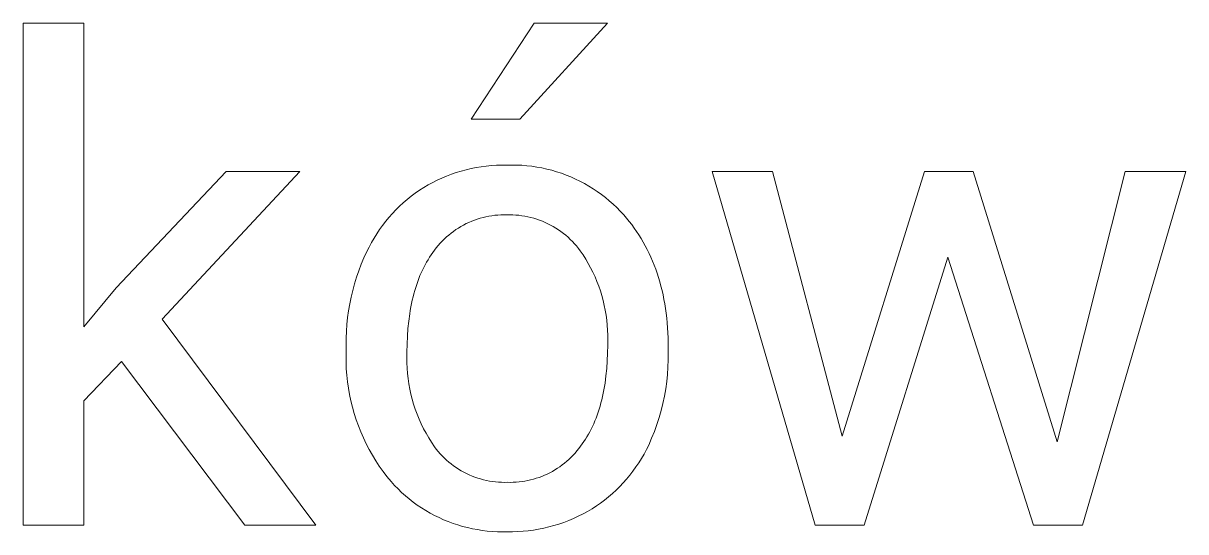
# Model space of a CAD drawing. Header units: millimetres. Extents: x 3269 to 7089, y 1744 to 4413.
# Drawn here: x 6457.4 to 6545.8, y 2045.2 to 2083.8 of the extents above; entities that cross this region are included whole.
import ezdxf

# ---------------------------------------------------------------- set-up
doc = ezdxf.new("R2010")
doc.units = ezdxf.units.MM
doc.header["$MEASUREMENT"] = 0
doc.layers.add('Domyślny', color=7, linetype='Continuous', true_color=0x000000)

msp = doc.modelspace()

# ---------------------------------------------------------------- linework, layer by layer
at = {"layer": 'Domyślny', "color": 18, "lineweight": 15, "true_color": 0x000000}
for p, q in [((6457.444, 2045.653), (6457.444, 2083.814)), ((6457.444, 2083.814), (6462.037, 2083.814)), ((6462.037, 2083.814), (6462.037, 2060.739)), ((6491.483, 2076.532), (6496.279, 2083.821)), ((6501.838, 2083.821), (6495.185, 2076.519)), ((6496.279, 2083.821), (6501.838, 2083.821)), ((6495.185, 2076.519), (6491.483, 2076.532)), ((6491.485, 2072.766), (6491.867, 2072.843)), ((6491.867, 2072.843), (6492.251, 2072.907)), ((6492.251, 2072.907), (6492.637, 2072.958)), ((6492.637, 2072.958), (6493.025, 2072.996)), ((6493.025, 2072.996), (6493.414, 2073.021)), ((6493.414, 2073.021), (6493.803, 2073.034)), ((6493.803, 2073.034), (6494.193, 2073.034)), ((6494.193, 2073.034), (6494.577, 2073.041)), ((6494.577, 2073.041), (6494.961, 2073.036)), ((6494.961, 2073.036), (6495.344, 2073.017)), ((6495.344, 2073.017), (6495.727, 2072.986)), ((6495.727, 2072.986), (6496.108, 2072.942)), ((6496.108, 2072.942), (6496.488, 2072.885)), ((6496.488, 2072.885), (6496.865, 2072.815)), ((6496.865, 2072.815), (6497.24, 2072.732)), ((6464.504, 2063.691), (6472.874, 2072.544)), ((6478.459, 2072.544), (6468.002, 2061.312)), ((6472.874, 2072.544), (6478.459, 2072.544)), ((6488.911, 2071.885), (6489.265, 2072.047)), ((6489.265, 2072.047), (6489.625, 2072.197)), ((6489.625, 2072.197), (6489.989, 2072.335)), ((6489.989, 2072.335), (6490.357, 2072.462)), ((6490.357, 2072.462), (6490.73, 2072.575)), ((6490.73, 2072.575), (6491.106, 2072.677)), ((6491.106, 2072.677), (6491.485, 2072.766)), ((6497.24, 2072.732), (6497.612, 2072.637)), ((6497.612, 2072.637), (6497.981, 2072.529)), ((6497.981, 2072.529), (6498.346, 2072.409)), ((6498.346, 2072.409), (6498.706, 2072.276)), ((6498.706, 2072.276), (6499.062, 2072.131)), ((6499.062, 2072.131), (6499.412, 2071.975)), ((6499.412, 2071.975), (6499.758, 2071.807)), ((6517.624, 2045.659), (6509.813, 2072.538)), ((6509.813, 2072.538), (6514.393, 2072.538)), ((6514.393, 2072.538), (6519.684, 2052.414)), ((6519.684, 2052.414), (6525.943, 2072.538)), ((6525.943, 2072.538), (6529.645, 2072.538)), ((6529.645, 2072.538), (6536.03, 2051.994)), ((6536.03, 2051.994), (6541.195, 2072.538)), ((6545.8, 2072.538), (6537.964, 2045.659)), ((6541.195, 2072.538), (6545.8, 2072.538)), ((6487.238, 2070.897), (6487.557, 2071.118)), ((6487.557, 2071.118), (6487.883, 2071.329)), ((6487.883, 2071.329), (6488.22, 2071.526)), ((6488.22, 2071.526), (6488.562, 2071.711)), ((6488.562, 2071.711), (6488.911, 2071.885)), ((6499.758, 2071.807), (6500.097, 2071.627)), ((6500.097, 2071.627), (6500.43, 2071.435)), ((6500.43, 2071.435), (6500.756, 2071.233)), ((6500.756, 2071.233), (6501.075, 2071.02)), ((6486.042, 2069.905), (6486.328, 2070.168)), ((6486.328, 2070.168), (6486.623, 2070.421)), ((6486.623, 2070.421), (6486.926, 2070.664)), ((6486.926, 2070.664), (6487.238, 2070.897)), ((6501.075, 2071.02), (6501.387, 2070.796)), ((6501.387, 2070.796), (6501.692, 2070.561)), ((6501.692, 2070.561), (6501.988, 2070.317)), ((6501.988, 2070.317), (6502.275, 2070.062)), ((6485.24, 2069.061), (6485.497, 2069.351)), ((6485.497, 2069.351), (6485.765, 2069.633)), ((6485.765, 2069.633), (6486.042, 2069.905)), ((6502.275, 2070.062), (6502.554, 2069.799)), ((6502.554, 2069.799), (6502.824, 2069.525)), ((6502.824, 2069.525), (6503.084, 2069.243)), ((6484.527, 2068.139), (6484.754, 2068.454)), ((6484.754, 2068.454), (6484.992, 2068.762)), ((6484.992, 2068.762), (6485.24, 2069.061)), ((6490.912, 2068.478), (6490.713, 2068.367)), ((6491.114, 2068.582), (6490.912, 2068.478)), ((6491.32, 2068.678), (6491.114, 2068.582)), ((6491.529, 2068.768), (6491.32, 2068.678)), ((6491.741, 2068.85), (6491.529, 2068.768)), ((6491.955, 2068.925), (6491.741, 2068.85)), ((6492.172, 2068.992), (6491.955, 2068.925)), ((6492.391, 2069.052), (6492.172, 2068.992)), ((6492.613, 2069.105), (6492.391, 2069.052)), ((6492.835, 2069.15), (6492.613, 2069.105)), ((6493.06, 2069.187), (6492.835, 2069.15)), ((6493.285, 2069.216), (6493.06, 2069.187)), ((6493.511, 2069.238), (6493.285, 2069.216)), ((6493.738, 2069.251), (6493.511, 2069.238)), ((6493.965, 2069.258), (6493.738, 2069.251)), ((6494.193, 2069.256), (6493.965, 2069.258)), ((6494.424, 2069.258), (6494.193, 2069.256)), ((6494.654, 2069.253), (6494.424, 2069.258)), ((6494.885, 2069.239), (6494.654, 2069.253)), ((6495.115, 2069.218), (6494.885, 2069.239)), ((6495.344, 2069.188), (6495.115, 2069.218)), ((6495.572, 2069.151), (6495.344, 2069.188)), ((6495.798, 2069.106), (6495.572, 2069.151)), ((6496.023, 2069.053), (6495.798, 2069.106)), ((6496.246, 2068.992), (6496.023, 2069.053)), ((6496.467, 2068.924), (6496.246, 2068.992)), ((6496.685, 2068.848), (6496.467, 2068.924)), ((6496.9, 2068.765), (6496.685, 2068.848)), ((6497.112, 2068.674), (6496.9, 2068.765)), ((6497.322, 2068.576), (6497.112, 2068.674)), ((6497.527, 2068.471), (6497.322, 2068.576)), ((6497.729, 2068.359), (6497.527, 2068.471)), ((6503.084, 2069.243), (6503.293, 2069.002)), ((6503.293, 2069.002), (6503.495, 2068.756)), ((6503.495, 2068.756), (6503.691, 2068.506)), ((6503.691, 2068.506), (6503.88, 2068.25)), ((6484.105, 2067.486), (6484.31, 2067.816)), ((6484.31, 2067.816), (6484.527, 2068.139)), ((6489.612, 2067.568), (6489.445, 2067.413)), ((6489.784, 2067.716), (6489.612, 2067.568)), ((6489.96, 2067.859), (6489.784, 2067.716)), ((6490.142, 2067.996), (6489.96, 2067.859)), ((6490.328, 2068.126), (6490.142, 2067.996)), ((6490.519, 2068.25), (6490.328, 2068.126)), ((6490.713, 2068.367), (6490.519, 2068.25)), ((6497.927, 2068.24), (6497.729, 2068.359)), ((6498.121, 2068.114), (6497.927, 2068.24)), ((6498.31, 2067.981), (6498.121, 2068.114)), ((6498.494, 2067.843), (6498.31, 2067.981)), ((6498.674, 2067.697), (6498.494, 2067.843)), ((6498.848, 2067.546), (6498.674, 2067.697)), ((6499.018, 2067.389), (6498.848, 2067.546)), ((6503.88, 2068.25), (6504.062, 2067.99)), ((6504.062, 2067.99), (6504.237, 2067.725)), ((6504.237, 2067.725), (6504.406, 2067.455)), ((6483.558, 2066.457), (6483.729, 2066.806)), ((6483.729, 2066.806), (6483.911, 2067.149)), ((6483.911, 2067.149), (6484.105, 2067.486)), ((6488.835, 2066.74), (6488.697, 2066.559)), ((6488.979, 2066.916), (6488.835, 2066.74)), ((6489.129, 2067.087), (6488.979, 2066.916)), ((6489.284, 2067.253), (6489.129, 2067.087)), ((6489.445, 2067.413), (6489.284, 2067.253)), ((6499.181, 2067.226), (6499.018, 2067.389)), ((6499.339, 2067.058), (6499.181, 2067.226)), ((6499.491, 2066.884), (6499.339, 2067.058)), ((6499.637, 2066.705), (6499.491, 2066.884)), ((6499.777, 2066.521), (6499.637, 2066.705)), ((6504.406, 2067.455), (6504.568, 2067.18)), ((6504.568, 2067.18), (6504.724, 2066.9)), ((6504.724, 2066.9), (6504.872, 2066.616)), ((6483.135, 2065.497), (6483.339, 2065.981)), ((6483.339, 2065.981), (6483.558, 2066.457)), ((6488.21, 2065.841), (6488.098, 2065.65)), ((6488.326, 2066.027), (6488.21, 2065.841)), ((6488.445, 2066.209), (6488.326, 2066.027)), ((6488.569, 2066.386), (6488.445, 2066.209)), ((6488.697, 2066.559), (6488.569, 2066.386)), ((6499.991, 2066.206), (6499.777, 2066.521)), ((6500.195, 2065.885), (6499.991, 2066.206)), ((6500.388, 2065.557), (6500.195, 2065.885)), ((6504.872, 2066.616), (6505.014, 2066.326)), ((6505.014, 2066.326), (6505.15, 2066.032)), ((6505.15, 2066.032), (6505.279, 2065.733)), ((6527.711, 2066.037), (6521.351, 2045.659)), ((6534.237, 2045.659), (6527.711, 2066.037)), ((6482.776, 2064.511), (6482.947, 2065.007)), ((6482.947, 2065.007), (6483.135, 2065.497)), ((6487.786, 2065.051), (6487.691, 2064.843)), ((6487.886, 2065.256), (6487.786, 2065.051)), ((6487.99, 2065.455), (6487.886, 2065.256)), ((6488.098, 2065.65), (6487.99, 2065.455)), ((6500.57, 2065.223), (6500.388, 2065.557)), ((6500.741, 2064.883), (6500.57, 2065.223)), ((6500.9, 2064.537), (6500.741, 2064.883)), ((6505.279, 2065.733), (6505.401, 2065.429)), ((6505.401, 2065.429), (6505.516, 2065.12)), ((6505.516, 2065.12), (6505.625, 2064.807)), ((6482.483, 2063.504), (6482.621, 2064.01)), ((6482.621, 2064.01), (6482.776, 2064.511)), ((6487.428, 2064.19), (6487.349, 2063.963)), ((6487.512, 2064.412), (6487.428, 2064.19)), ((6487.599, 2064.63), (6487.512, 2064.412)), ((6487.691, 2064.843), (6487.599, 2064.63)), ((6501.048, 2064.187), (6500.9, 2064.537)), ((6501.184, 2063.831), (6501.048, 2064.187)), ((6505.625, 2064.807), (6505.727, 2064.488)), ((6505.727, 2064.488), (6505.823, 2064.165)), ((6505.823, 2064.165), (6505.912, 2063.837)), ((6462.037, 2060.739), (6464.504, 2063.691)), ((6482.362, 2062.993), (6482.483, 2063.504)), ((6487.134, 2063.256), (6487.071, 2063.012)), ((6487.202, 2063.497), (6487.134, 2063.256)), ((6487.273, 2063.732), (6487.202, 2063.497)), ((6487.349, 2063.963), (6487.273, 2063.732)), ((6501.308, 2063.472), (6501.184, 2063.831)), ((6501.42, 2063.108), (6501.308, 2063.472)), ((6501.521, 2062.741), (6501.42, 2063.108)), ((6505.912, 2063.837), (6505.994, 2063.504)), ((6505.994, 2063.504), (6506.07, 2063.166)), ((6506.07, 2063.166), (6506.139, 2062.823)), ((6482.17, 2061.961), (6482.257, 2062.479)), ((6482.257, 2062.479), (6482.362, 2062.993)), ((6486.906, 2062.251), (6486.859, 2061.988)), ((6486.957, 2062.509), (6486.906, 2062.251)), ((6487.012, 2062.763), (6486.957, 2062.509)), ((6487.071, 2063.012), (6487.012, 2062.763)), ((6501.609, 2062.371), (6501.521, 2062.741)), ((6501.684, 2061.998), (6501.609, 2062.371)), ((6506.139, 2062.823), (6506.202, 2062.476)), ((6506.202, 2062.476), (6506.258, 2062.124)), ((6482.048, 2060.919), (6482.1, 2061.441)), ((6482.1, 2061.441), (6482.17, 2061.961)), ((6486.816, 2061.721), (6486.742, 2061.173)), ((6486.859, 2061.988), (6486.816, 2061.721)), ((6501.747, 2061.623), (6501.684, 2061.998)), ((6501.798, 2061.246), (6501.747, 2061.623)), ((6506.258, 2062.124), (6506.307, 2061.766)), ((6506.307, 2061.766), (6506.35, 2061.404)), ((6506.35, 2061.404), (6506.386, 2061.037)), ((6468.002, 2061.312), (6479.68, 2045.653)), ((6482.012, 2060.396), (6482.048, 2060.919)), ((6486.685, 2060.607), (6486.644, 2060.022)), ((6486.742, 2061.173), (6486.685, 2060.607)), ((6501.836, 2060.867), (6501.798, 2061.246)), ((6501.862, 2060.488), (6501.836, 2060.867)), ((6501.875, 2060.107), (6501.862, 2060.488)), ((6506.386, 2061.037), (6506.415, 2060.666)), ((6506.415, 2060.666), (6506.438, 2060.289)), ((6481.994, 2059.871), (6482.012, 2060.396)), ((6481.994, 2059.346), (6481.994, 2059.871)), ((6486.644, 2060.022), (6486.619, 2059.42)), ((6501.863, 2059.346), (6501.875, 2059.727)), ((6501.875, 2059.727), (6501.875, 2060.107)), ((6506.438, 2060.289), (6506.455, 2059.908)), ((6506.455, 2059.908), (6506.468, 2059.13)), ((6481.979, 2058.534), (6481.994, 2059.028)), ((6481.994, 2059.028), (6481.994, 2059.346)), ((6486.611, 2058.8), (6486.599, 2058.399)), ((6486.619, 2059.42), (6486.611, 2058.8)), ((6501.831, 2058.141), (6501.855, 2058.735)), ((6501.855, 2058.735), (6501.863, 2059.346)), ((6506.468, 2058.8), (6506.467, 2058.241)), ((6506.468, 2059.13), (6506.468, 2058.8)), ((6464.924, 2058.106), (6462.037, 2055.104)), ((6474.286, 2045.653), (6464.924, 2058.106)), ((6481.981, 2058.04), (6481.979, 2058.534)), ((6481.999, 2057.546), (6481.981, 2058.04)), ((6486.599, 2058.399), (6486.6, 2057.999)), ((6486.6, 2057.999), (6486.616, 2057.598)), ((6501.792, 2057.565), (6501.831, 2058.141)), ((6506.467, 2058.241), (6506.447, 2057.683)), ((6482.035, 2057.053), (6481.999, 2057.546)), ((6482.087, 2056.562), (6482.035, 2057.053)), ((6486.616, 2057.598), (6486.645, 2057.199)), ((6486.645, 2057.199), (6486.688, 2056.801)), ((6501.664, 2056.465), (6501.736, 2057.007)), ((6501.736, 2057.007), (6501.792, 2057.565)), ((6506.408, 2057.125), (6506.349, 2056.57)), ((6506.447, 2057.683), (6506.408, 2057.125)), ((6482.156, 2056.072), (6482.087, 2056.562)), ((6482.241, 2055.585), (6482.156, 2056.072)), ((6486.688, 2056.801), (6486.746, 2056.404)), ((6486.746, 2056.404), (6486.817, 2056.01)), ((6501.577, 2055.942), (6501.623, 2056.201)), ((6501.623, 2056.201), (6501.664, 2056.465)), ((6506.349, 2056.57), (6506.272, 2056.016)), ((6482.343, 2055.101), (6482.241, 2055.585)), ((6486.817, 2056.01), (6486.901, 2055.619)), ((6486.901, 2055.619), (6487, 2055.231)), ((6487, 2055.231), (6487.112, 2054.846)), ((6501.353, 2054.947), (6501.415, 2055.189)), ((6501.415, 2055.189), (6501.473, 2055.436)), ((6501.473, 2055.436), (6501.527, 2055.686)), ((6501.527, 2055.686), (6501.577, 2055.942)), ((6506.175, 2055.466), (6506.06, 2054.919)), ((6506.272, 2056.016), (6506.175, 2055.466)), ((6462.037, 2055.104), (6462.037, 2045.653)), ((6482.461, 2054.622), (6482.343, 2055.101)), ((6482.596, 2054.146), (6482.461, 2054.622)), ((6487.112, 2054.846), (6487.237, 2054.466)), ((6487.237, 2054.466), (6487.375, 2054.09)), ((6501.142, 2054.246), (6501.216, 2054.476)), ((6501.216, 2054.476), (6501.287, 2054.709)), ((6501.287, 2054.709), (6501.353, 2054.947)), ((6505.926, 2054.377), (6505.773, 2053.84)), ((6506.06, 2054.919), (6505.926, 2054.377)), ((6482.746, 2053.675), (6482.596, 2054.146)), ((6482.913, 2053.21), (6482.746, 2053.675)), ((6487.375, 2054.09), (6487.527, 2053.719)), ((6487.527, 2053.719), (6487.691, 2053.354)), ((6500.709, 2053.166), (6500.804, 2053.374)), ((6500.804, 2053.374), (6500.895, 2053.585)), ((6500.895, 2053.585), (6500.981, 2053.801)), ((6500.981, 2053.801), (6501.064, 2054.022)), ((6501.064, 2054.022), (6501.142, 2054.246)), ((6505.773, 2053.84), (6505.602, 2053.308)), ((6483.095, 2052.75), (6482.913, 2053.21)), ((6483.293, 2052.297), (6483.095, 2052.75)), ((6487.691, 2053.354), (6487.868, 2052.994)), ((6487.868, 2052.994), (6488.057, 2052.641)), ((6488.057, 2052.641), (6488.259, 2052.295)), ((6500.289, 2052.38), (6500.4, 2052.57)), ((6500.4, 2052.57), (6500.507, 2052.764)), ((6500.507, 2052.764), (6500.61, 2052.963)), ((6500.61, 2052.963), (6500.709, 2053.166)), ((6505.412, 2052.782), (6505.205, 2052.264)), ((6505.602, 2053.308), (6505.412, 2052.782)), ((6483.506, 2051.851), (6483.293, 2052.297)), ((6483.734, 2051.413), (6483.506, 2051.851)), ((6488.259, 2052.295), (6488.472, 2051.956)), ((6488.472, 2051.956), (6488.697, 2051.625)), ((6488.697, 2051.625), (6488.836, 2051.442)), ((6499.67, 2051.484), (6499.802, 2051.663)), ((6499.802, 2051.663), (6499.93, 2051.836)), ((6499.93, 2051.836), (6500.054, 2052.013)), ((6500.054, 2052.013), (6500.174, 2052.194)), ((6500.174, 2052.194), (6500.289, 2052.38)), ((6504.98, 2051.752), (6504.809, 2051.406)), ((6505.205, 2052.264), (6504.98, 2051.752)), ((6483.977, 2050.982), (6483.734, 2051.413)), ((6484.235, 2050.56), (6483.977, 2050.982)), ((6488.836, 2051.442), (6488.98, 2051.264)), ((6488.98, 2051.264), (6489.131, 2051.091)), ((6489.131, 2051.091), (6489.288, 2050.924)), ((6489.288, 2050.924), (6489.45, 2050.762)), ((6489.45, 2050.762), (6489.618, 2050.605)), ((6498.92, 2050.663), (6499.081, 2050.817)), ((6499.081, 2050.817), (6499.237, 2050.976)), ((6499.237, 2050.976), (6499.387, 2051.141)), ((6499.387, 2051.141), (6499.531, 2051.31)), ((6499.531, 2051.31), (6499.67, 2051.484)), ((6504.433, 2050.731), (6504.228, 2050.404)), ((6504.626, 2051.065), (6504.433, 2050.731)), ((6504.809, 2051.406), (6504.626, 2051.065)), ((6484.506, 2050.147), (6484.235, 2050.56)), ((6484.792, 2049.743), (6484.506, 2050.147)), ((6489.618, 2050.605), (6489.791, 2050.455)), ((6489.791, 2050.455), (6489.969, 2050.311)), ((6489.969, 2050.311), (6490.153, 2050.173)), ((6490.153, 2050.173), (6490.34, 2050.041)), ((6490.34, 2050.041), (6490.533, 2049.916)), ((6490.533, 2049.916), (6490.729, 2049.798)), ((6497.663, 2049.749), (6497.855, 2049.861)), ((6497.855, 2049.861), (6498.044, 2049.979)), ((6498.044, 2049.979), (6498.228, 2050.104)), ((6498.228, 2050.104), (6498.408, 2050.235)), ((6498.408, 2050.235), (6498.584, 2050.372)), ((6498.584, 2050.372), (6498.755, 2050.514)), ((6498.755, 2050.514), (6498.92, 2050.663)), ((6504.013, 2050.083), (6503.787, 2049.77)), ((6504.228, 2050.404), (6504.013, 2050.083)), ((6485.091, 2049.35), (6484.792, 2049.743)), ((6485.403, 2048.967), (6485.091, 2049.35)), ((6485.661, 2048.684), (6485.403, 2048.967)), ((6490.729, 2049.798), (6490.93, 2049.687)), ((6490.93, 2049.687), (6491.134, 2049.582)), ((6491.134, 2049.582), (6491.342, 2049.485)), ((6491.342, 2049.485), (6491.553, 2049.395)), ((6491.553, 2049.395), (6491.767, 2049.313)), ((6491.767, 2049.313), (6491.984, 2049.238)), ((6491.984, 2049.238), (6492.203, 2049.171)), ((6492.203, 2049.171), (6492.425, 2049.111)), ((6492.425, 2049.111), (6492.648, 2049.059)), ((6492.648, 2049.059), (6492.873, 2049.015)), ((6492.873, 2049.015), (6493.1, 2048.979)), ((6493.1, 2048.979), (6493.327, 2048.95)), ((6495.133, 2048.948), (6495.354, 2048.974)), ((6495.354, 2048.974), (6495.574, 2049.009)), ((6495.574, 2049.009), (6495.793, 2049.05)), ((6495.793, 2049.05), (6496.01, 2049.099)), ((6496.01, 2049.099), (6496.225, 2049.156)), ((6496.225, 2049.156), (6496.439, 2049.219)), ((6496.439, 2049.219), (6496.65, 2049.29)), ((6496.65, 2049.29), (6496.858, 2049.368)), ((6496.858, 2049.368), (6497.064, 2049.453)), ((6497.064, 2049.453), (6497.267, 2049.545)), ((6497.267, 2049.545), (6497.466, 2049.644)), ((6497.466, 2049.644), (6497.663, 2049.749)), ((6503.304, 2049.167), (6503.047, 2048.878)), ((6503.55, 2049.464), (6503.304, 2049.167)), ((6503.787, 2049.77), (6503.55, 2049.464)), ((6485.928, 2048.411), (6485.661, 2048.684)), ((6486.205, 2048.147), (6485.928, 2048.411)), ((6486.49, 2047.892), (6486.205, 2048.147)), ((6493.327, 2048.95), (6493.556, 2048.93)), ((6493.556, 2048.93), (6493.785, 2048.917)), ((6493.785, 2048.917), (6494.014, 2048.912)), ((6494.014, 2048.912), (6494.244, 2048.916)), ((6494.244, 2048.916), (6494.466, 2048.912)), ((6494.466, 2048.912), (6494.689, 2048.917)), ((6494.689, 2048.917), (6494.911, 2048.928)), ((6494.911, 2048.928), (6495.133, 2048.948)), ((6502.506, 2048.327), (6502.222, 2048.065)), ((6502.781, 2048.598), (6502.506, 2048.327)), ((6503.047, 2048.878), (6502.781, 2048.598)), ((6486.784, 2047.648), (6486.49, 2047.892)), ((6487.086, 2047.413), (6486.784, 2047.648)), ((6487.396, 2047.189), (6487.086, 2047.413)), ((6487.713, 2046.975), (6487.396, 2047.189)), ((6501.32, 2047.338), (6501.004, 2047.117)), ((6501.629, 2047.57), (6501.32, 2047.338)), ((6501.93, 2047.813), (6501.629, 2047.57)), ((6502.222, 2048.065), (6501.93, 2047.813)), ((6488.037, 2046.772), (6487.713, 2046.975)), ((6488.368, 2046.581), (6488.037, 2046.772)), ((6488.705, 2046.401), (6488.368, 2046.581)), ((6489.048, 2046.232), (6488.705, 2046.401)), ((6499.633, 2046.336), (6499.272, 2046.169)), ((6499.988, 2046.514), (6499.633, 2046.336)), ((6500.337, 2046.704), (6499.988, 2046.514)), ((6500.68, 2046.906), (6500.337, 2046.704)), ((6501.004, 2047.117), (6500.68, 2046.906)), ((6462.037, 2045.653), (6457.444, 2045.653)), ((6479.68, 2045.653), (6474.286, 2045.653)), ((6489.397, 2046.075), (6489.048, 2046.232)), ((6489.751, 2045.93), (6489.397, 2046.075)), ((6490.109, 2045.796), (6489.751, 2045.93)), ((6490.472, 2045.676), (6490.109, 2045.796)), ((6490.839, 2045.567), (6490.472, 2045.676)), ((6491.209, 2045.471), (6490.839, 2045.567)), ((6491.582, 2045.388), (6491.209, 2045.471)), ((6497.007, 2045.432), (6496.617, 2045.354)), ((6497.394, 2045.523), (6497.007, 2045.432)), ((6497.778, 2045.627), (6497.394, 2045.523)), ((6498.158, 2045.744), (6497.778, 2045.627)), ((6498.534, 2045.873), (6498.158, 2045.744)), ((6498.905, 2046.015), (6498.534, 2045.873)), ((6499.272, 2046.169), (6498.905, 2046.015)), ((6521.351, 2045.659), (6517.624, 2045.659)), ((6537.964, 2045.659), (6534.237, 2045.659)), ((6491.958, 2045.317), (6491.582, 2045.388)), ((6492.336, 2045.259), (6491.958, 2045.317)), ((6492.716, 2045.214), (6492.336, 2045.259)), ((6493.097, 2045.182), (6492.716, 2045.214)), ((6493.479, 2045.163), (6493.097, 2045.182)), ((6493.861, 2045.156), (6493.479, 2045.163)), ((6494.244, 2045.163), (6493.861, 2045.156)), ((6494.641, 2045.162), (6494.244, 2045.163)), ((6495.038, 2045.174), (6494.641, 2045.162)), ((6495.435, 2045.199), (6495.038, 2045.174)), ((6495.831, 2045.238), (6495.435, 2045.199)), ((6496.225, 2045.289), (6495.831, 2045.238)), ((6496.617, 2045.354), (6496.225, 2045.289))]:
    msp.add_line(p, q, dxfattribs=at)

doc.saveas('drawing.dxf')
